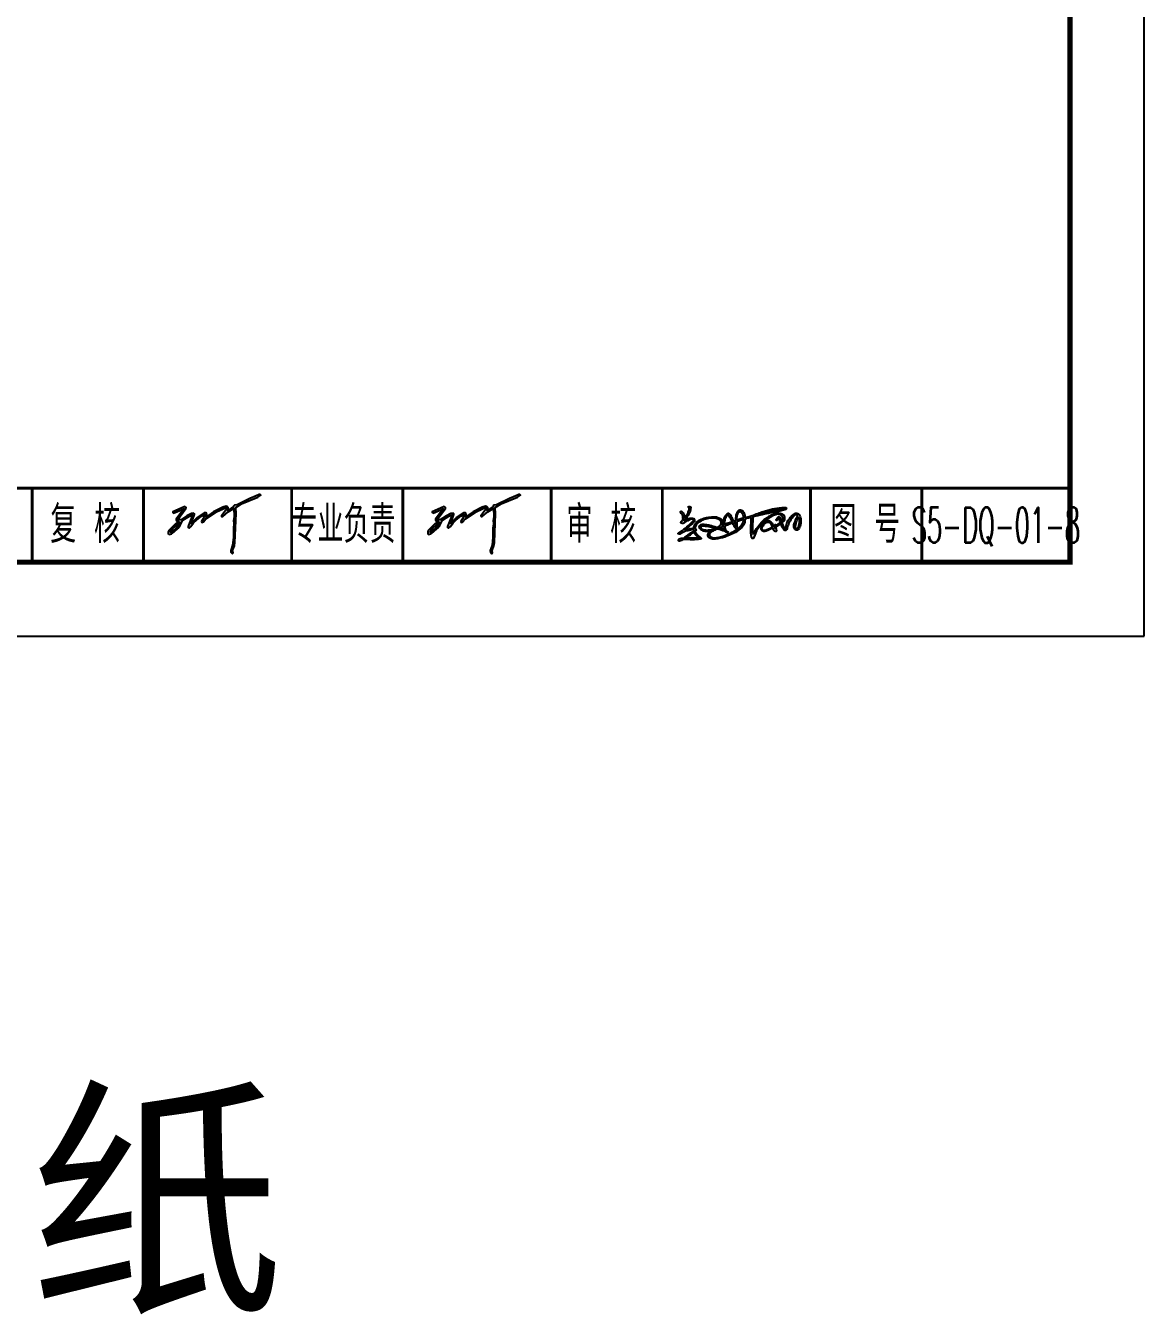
# Model space of a CAD drawing. Header units: millimetres. Extents: x 536322 to 537268, y -176210 to -175465.
# Drawn here: x 537117.2 to 537268, y -176209.5 to -176035.6 of the extents above; entities that cross this region are included whole.
import ezdxf
from ezdxf.enums import TextEntityAlignment as Align

# ---------------------------------------------------------------- set-up
doc = ezdxf.new("R2010")
doc.units = ezdxf.units.MM
doc.header["$MEASUREMENT"] = 0
doc.layers.add('图框', color=7, linetype='Continuous')
doc.layers.add('次轮廓线', color=7, linetype='Continuous')
doc.styles.add('-黑体', font='SIMHEI.TTF')
doc.styles.get("Standard").update_dxf_attribs({"font": 'simplex1.shx', "width": 0.8, "bigfont": 'HZTXT.shx'})

# ---------------------------------------------------------------- blocks, each defined once
blk = doc.blocks.new('series')
at = {"width": 0.75}
for tag, height, p in [('页码', 4, (-35, -19)), ('图名', 5, (-220, -282)), ('图号', 5, (-20, -282))]:
    blk.add_attdef(tag, text='', height=height, dxfattribs=at).set_placement(p, align=Align.MIDDLE_CENTER)

msp = doc.modelspace()

# ---------------------------------------------------------------- hatches: boundary and pattern name
at = {"linetype": 'Continuous'}
h = msp.add_hatch(color=256, dxfattribs=at)
h.paths.add_polyline_path([(537137.9, -176102.58), (537137.97, -176102.55), (537137.9, -176102.76), (537137.5, -176103.27), (537137.07, -176103.66), (537136.71, -176103.88), (537136.92, -176103.48)], flags=17)
h.paths.add_polyline_path([(537148.8, -176098.8), (537148.77, -176098.77), (537148.66, -176098.77), (537148.26, -176098.98), (537147.4, -176099.31), (537145.67, -176100.17), (537145.31, -176100.24), (537145.2, -176100.35), (537145.2, -176100.42), (537144.41, -176100.93), (537144.48, -176100.53), (537144.34, -176100.39), (537144.2, -176100.35), (537143.73, -176100.5), (537142.5, -176101.14), (537141.53, -176101.79), (537141.46, -176101.79), (537141.57, -176101.5), (537141.53, -176101.32), (537141.46, -176101.25), (537141.24, -176101.25), (537140.24, -176101.94), (537139.48, -176102.69), (537139.91, -176101.5), (537139.91, -176101.4), (537139.8, -176101.29), (537139.52, -176101.36), (537138.9, -176101.68), (537138.08, -176102.22), (537137.68, -176102.15), (537138.76, -176100.68), (537138.8, -176100.53), (537138.62, -176100.42), (537137, -176101.11), (537137, -176101.22), (537137.1, -176101.29), (537138.47, -176100.71), (537137.43, -176102.12), (537137.43, -176102.26), (537137.5, -176102.33), (537137.82, -176102.4), (537137.36, -176102.76), (537136.46, -176103.66), (537136.38, -176103.81), (537136.38, -176104.1), (537136.49, -176104.2), (537136.82, -176104.1), (537137.18, -176103.84), (537137.72, -176103.34), (537138, -176102.98), (537138.36, -176102.26), (537139.23, -176101.72), (537139.66, -176101.54), (537139.05, -176103.09), (537139.05, -176103.23), (537139.19, -176103.34), (537139.44, -176103.12), (537139.8, -176102.62), (537140.24, -176102.19), (537140.85, -176101.72), (537141.32, -176101.47), (537141.21, -176101.83), (537140.85, -176102.44), (537140.92, -176102.58), (537141.14, -176102.48), (537141.46, -176102.08), (537142.9, -176101.14), (537143.69, -176100.75), (537144.05, -176100.6), (537144.23, -176100.6), (537144.23, -176100.75), (537143.55, -176101.65), (537143.58, -176101.76), (537143.73, -176101.76), (537144.48, -176101.11), (537145.24, -176100.68), (537145.28, -176101.76), (537145.2, -176102.3), (537145.24, -176102.73), (537145.17, -176103.34), (537145.17, -176104.56), (537145.06, -176105.61), (537144.81, -176106.33), (537144.84, -176106.58), (537144.99, -176106.76), (537145.06, -176106.76), (537145.13, -176106.65), (537145.06, -176106.36), (537145.31, -176105.72), (537145.38, -176105.25), (537145.53, -176101.36), (537145.49, -176100.53), (537146.28, -176100.06), (537148.48, -176099.13), (537148.88, -176098.88)])
h = msp.add_hatch(color=256, dxfattribs=at)
h.paths.add_polyline_path([(537172.9, -176102.58), (537172.97, -176102.55), (537172.9, -176102.76), (537172.5, -176103.27), (537172.07, -176103.66), (537171.71, -176103.88), (537171.92, -176103.48)], flags=17)
h.paths.add_polyline_path([(537183.8, -176098.8), (537183.77, -176098.77), (537183.66, -176098.77), (537183.26, -176098.98), (537182.4, -176099.31), (537180.67, -176100.17), (537180.31, -176100.24), (537180.2, -176100.35), (537180.2, -176100.42), (537179.41, -176100.93), (537179.48, -176100.53), (537179.34, -176100.39), (537179.2, -176100.35), (537178.73, -176100.5), (537177.5, -176101.14), (537176.53, -176101.79), (537176.46, -176101.79), (537176.57, -176101.5), (537176.53, -176101.32), (537176.46, -176101.25), (537176.24, -176101.25), (537175.24, -176101.94), (537174.48, -176102.69), (537174.91, -176101.5), (537174.91, -176101.4), (537174.8, -176101.29), (537174.52, -176101.36), (537173.9, -176101.68), (537173.08, -176102.22), (537172.68, -176102.15), (537173.76, -176100.68), (537173.8, -176100.53), (537173.62, -176100.42), (537172, -176101.11), (537172, -176101.22), (537172.1, -176101.29), (537173.47, -176100.71), (537172.43, -176102.12), (537172.43, -176102.26), (537172.5, -176102.33), (537172.82, -176102.4), (537172.36, -176102.76), (537171.46, -176103.66), (537171.38, -176103.81), (537171.38, -176104.1), (537171.49, -176104.2), (537171.82, -176104.1), (537172.18, -176103.84), (537172.72, -176103.34), (537173, -176102.98), (537173.36, -176102.26), (537174.23, -176101.72), (537174.66, -176101.54), (537174.05, -176103.09), (537174.05, -176103.23), (537174.19, -176103.34), (537174.44, -176103.12), (537174.8, -176102.62), (537175.24, -176102.19), (537175.85, -176101.72), (537176.32, -176101.47), (537176.21, -176101.83), (537175.85, -176102.44), (537175.92, -176102.58), (537176.14, -176102.48), (537176.46, -176102.08), (537177.9, -176101.14), (537178.69, -176100.75), (537179.05, -176100.6), (537179.23, -176100.6), (537179.23, -176100.75), (537178.55, -176101.65), (537178.58, -176101.76), (537178.73, -176101.76), (537179.48, -176101.11), (537180.24, -176100.68), (537180.28, -176101.76), (537180.2, -176102.3), (537180.24, -176102.73), (537180.17, -176103.34), (537180.17, -176104.56), (537180.06, -176105.61), (537179.81, -176106.33), (537179.84, -176106.58), (537179.99, -176106.76), (537180.06, -176106.76), (537180.13, -176106.65), (537180.06, -176106.36), (537180.31, -176105.72), (537180.38, -176105.25), (537180.53, -176101.36), (537180.49, -176100.53), (537181.28, -176100.06), (537183.48, -176099.13), (537183.88, -176098.88)])
h = msp.add_hatch(color=256)
h.paths.add_polyline_path([(537206.66, -176100.58, 0.432736), (537206.58, -176100.51, -0.414825), (537206.52, -176100.46, -0.217444), (537206.74, -176100.39, -0.302824), (537206.87, -176100.58, -0.06462), (537206.73, -176101.24, 0.00207), (537206.27, -176102.01, -0.011861), (537205.98, -176102.27, 0.79944), (537206.11, -176102.3, -0.027797), (537206.74, -176102, -0.102506), (537207.22, -176102.01, -0.279105), (537207.32, -176102.11, -0.376682), (537207.29, -176102.52, -0.013795), (537206.38, -176103.34, 0.041137), (537206.19, -176103.49, 0.326697), (537206.34, -176103.51, -0.049793), (537207.03, -176103.37, 0.13813), (537207.26, -176103.3, 0.004373), (537207.31, -176102.98, -0.00379), (537207.63, -176102.54, -0.07311), (537208.26, -176102.12, -0.039296), (537208.98, -176101.88, -0.057686), (537210.33, -176101.81, -0.045162), (537210.97, -176102.13, -0.096541), (537211.2, -176102.54, -0.063701), (537211.08, -176102.9, 0.715211), (537211.14, -176102.94, 0.034822), (537211.28, -176102.86, -0.005049), (537211.28, -176102.46, -0.069951), (537211.41, -176101.87, -0.094603), (537211.86, -176101.33, -0.42667), (537212, -176101.35, -0.166405), (537212.25, -176101.63, -0.045559), (537212.53, -176102.19, 0.34574), (537212.69, -176102.37, 0.327185), (537212.93, -176102.26, -0.006336), (537212.99, -176101.59, -0.070459), (537213.28, -176100.99, -0.277154), (537213.69, -176100.88, -0.258257), (537213.94, -176101.11, -0.059853), (537214.15, -176101.59, 0.033162), (537214.18, -176101.88), (537214.58, -176101.78, 0.006185), (537215.16, -176101.63, -0.01547), (537216.63, -176101.08, -0.023732), (537217.87, -176100.74, -0.02752), (537219.14, -176100.55, -0.093905), (537219.68, -176100.56, -0.639476), (537219.69, -176100.79, -0.084416), (537219.05, -176101, -0.013235), (537217.66, -176101.27, 0.00764), (537215.35, -176101.79, 0.417097), (537215.22, -176101.97, -0.006859), (537215.19, -176103.61, 0.052186), (537215.21, -176104.05, 0.917139), (537215.33, -176104.07, -0.065469), (537215.89, -176103.17, -0.040623), (537216.58, -176102.33, -0.029551), (537217.41, -176101.73, -0.051081), (537218.32, -176101.32, -0.059282), (537218.94, -176101.3, -0.098161), (537219.4, -176101.57, -0.118685), (537219.52, -176102.09, -0.172692), (537219.33, -176102.49, 0.094663), (537219.17, -176102.59, 0.052179), (537219.47, -176103.28, 0.340523), (537219.61, -176103.38, 0.25885), (537219.7, -176103.23, -0.072114), (537219.89, -176102.49, -0.041515), (537220.48, -176101.64, -0.047067), (537220.85, -176101.37, -0.182759), (537221.18, -176101.3, -0.23432), (537221.55, -176101.59, -0.07357), (537221.68, -176101.92, -0.038847), (537221.71, -176102.17, -0.074643), (537221.61, -176103.1, -0.0218), (537221.48, -176103.41, -0.15391), (537221.23, -176103.61, -0.223788), (537221.05, -176103.58, -0.162208), (537220.81, -176103.27, -0.139745), (537220.82, -176102.73, -0.038541), (537221.14, -176101.93, 0.014341), (537221.26, -176101.69, 0.309375), (537221.23, -176101.56, 0.27225), (537221.06, -176101.51, 0.128075), (537220.8, -176101.68, 0.055511), (537220.44, -176102.09, 0.057717), (537220.1, -176102.67, 0.025925), (537219.89, -176103.34, -0.168675), (537219.68, -176103.65, -0.136257), (537219.45, -176103.58, -0.116703), (537219.15, -176103.08, -0.032028), (537219.06, -176102.81, 0.504109), (537218.98, -176102.8, -0.02311), (537218.66, -176102.99, -0.015238), (537218.4, -176103.13, 0.333456), (537218.36, -176103.26, 0.044295), (537218.41, -176103.65, -0.238452), (537218.37, -176103.79, -0.201273), (537218.24, -176103.78, -0.071802), (537218.12, -176103.67, -0.100027), (537218, -176103.42, 0.24254), (537217.95, -176103.35, 0.225325), (537217.83, -176103.38, -0.030532), (537217.05, -176103.72, -0.062343), (537216.66, -176103.78, -0.02548), (537216.5, -176103.7, -0.158421), (537216.35, -176103.42, -0.034717), (537216.35, -176103.35, -0.093102), (537216.47, -176102.99, -0.051131), (537216.81, -176102.52, -0.051847), (537217.13, -176102.3, -0.069928), (537217.4, -176102.29, -0.086215), (537217.67, -176102.47, 0.004267), (537217.85, -176102.67, -0.008246), (537218.07, -176103.07, 0.467298), (537218.2, -176103.06, 0.215279), (537218.23, -176102.89, -0.114668), (537218.26, -176102.82, -0.254501), (537218.32, -176102.88, 0.157949), (537218.37, -176102.95, 0.0497), (537218.67, -176102.76, 0.043115), (537218.96, -176102.56, 0.193594), (537218.88, -176102.41, -0.004278), (537218.75, -176102.07, 0.361394), (537218.64, -176102.09, 0.048218), (537218.49, -176102.28, -0.190129), (537218.4, -176102.26, -0.23301), (537218.43, -176102.11, -0.10973), (537218.63, -176101.84, -0.425192), (537218.87, -176101.84, -0.03214), (537219, -176102.16, 0.062346), (537219.11, -176102.38, 0.155165), (537219.22, -176102.33, 0.14796), (537219.29, -176102.01, 0.134515), (537219.12, -176101.63, 0.139391), (537218.57, -176101.46, 0.036002), (537217.75, -176101.74, 0.020898), (537216.89, -176102.31, 0.028284), (537216.05, -176103.24), (537215.73, -176103.7), (537215.45, -176104.41), (537215.29, -176104.71), (537215.13, -176104.71), (537215.04, -176104.59), (537215, -176104.29, -0.046068), (537214.99, -176102.94, -0.008242), (537215.02, -176102.27, 0.033881), (537215.03, -176101.97, 0.51133), (537214.91, -176101.87, -0.05826), (537214.38, -176102.02, 0.136911), (537214.22, -176102.11, 0.186139), (537214.17, -176102.41, -0.219336), (537213.93, -176103.01, -0.056272), (537213.09, -176103.8, -0.027982), (537211.44, -176104.53, -0.028622), (537210.2, -176104.81, -0.06203), (537209.66, -176104.78, -0.110448), (537209.25, -176104.56, -0.19677), (537209.17, -176104.19, -0.113168), (537209.35, -176103.85, -0.037183), (537209.53, -176103.73, 0.646679), (537209.49, -176103.7, -0.157612), (537209.22, -176103.78, -0.017025), (537208.68, -176103.75, -0.119319), (537208.24, -176103.53, -0.169044), (537208.02, -176103.2, -0.233232), (537208.09, -176102.95, -0.141018), (537208.42, -176102.8, -0.050883), (537208.83, -176102.82, -0.019539), (537209.44, -176102.93, -0.030481), (537210.34, -176103.19, 0.121522), (537210.5, -176103.19, 0.048533), (537210.8, -176102.98, 0.147562), (537210.96, -176102.71, 0.137058), (537210.93, -176102.39, 0.066546), (537210.67, -176102.15, 0.037799), (537210.19, -176102, 0.029918), (537209.48, -176102, 0.042797), (537208.68, -176102.15, 0.042057), (537207.92, -176102.58, 0.098162), (537207.53, -176103.02, 0.084131), (537207.44, -176103.34, -0.151937), (537207.59, -176103.57, -0.310659), (537207.49, -176103.68, 0.387514), (537207.46, -176103.84, 0.060837), (537207.77, -176104.25, -0.001128), (537207.93, -176104.4, 0.007252), (537208.21, -176104.62, -0.349108), (537208.25, -176104.75, 1.256784), (537208.22, -176104.78, -0.256873), (537208.05, -176104.83, -0.012428), (537207.34, -176104.89, -0.024535), (537206.26, -176104.85, 0.032561), (537205.85, -176104.86, -0.061789), (537205.36, -176105.08, -0.562885), (537205.19, -176104.93, -0.208646), (537205.32, -176104.78, -0.111913), (537205.86, -176104.68, 0.018988), (537206.05, -176104.56, -0.001564), (537207, -176103.88, 0.043166), (537207.32, -176103.65, 0.277417), (537207.22, -176103.52, 0.021589), (537206.46, -176103.68, 0.0625), (537205.87, -176103.85, 0.043071), (537205.41, -176104.15, -0.116067), (537205.18, -176104.1, -0.449041), (537205.23, -176103.97, -0.000937), (537205.53, -176103.79, 0.035833), (537206.34, -176103.15, 0.014403), (537207.12, -176102.44, -0.002616), (537207.23, -176102.28, 0.240131), (537207.17, -176102.13, 0.130172), (537206.73, -176102.17, 0.041035), (537206.18, -176102.49, 0.009007), (537205.83, -176102.69, -0.151647), (537205.55, -176102.67, -0.131523), (537205.48, -176102.55, -0.17722), (537205.68, -176102.35, -0.011986), (537205.81, -176102.2, 0.189578), (537205.8, -176101.95, 0.01956), (537205.76, -176101.57, 0.081234), (537205.57, -176101.34, -0.049758), (537205.47, -176101.2, -0.254042), (537205.49, -176101.08, -0.30104), (537205.65, -176101.06, -0.230762), (537205.67, -176101.08, -0.016518), (537205.82, -176101.27, -0.004328), (537205.98, -176101.49, -0.004015), (537206.01, -176101.94, 0.388969), (537206.14, -176101.89, -0.072799), (537206.36, -176101.53, -0.010761), (537206.5, -176101.21, 0.002337), (537206.64, -176100.85, 0.064615)])
h.paths.add_polyline_path([(537212.21, -176102, 0.006522), (537212.4, -176102.31, -0.271697), (537212.43, -176102.44, -0.240232), (537212.33, -176102.5, 0.046381), (537212.07, -176102.57, 0.020098), (537211.52, -176102.79, -0.428121), (537211.42, -176102.78, -0.221019), (537211.39, -176102.67, -0.046018), (537211.47, -176102.12, 0.049664), (537211.58, -176101.84, -0.130486), (537211.82, -176101.57), (537211.88, -176101.54, -0.315622), (537211.99, -176101.64, -0.020079)], flags=16)
h.paths.add_polyline_path([(537212.53, -176102.64, 0.040517), (537212.55, -176102.76, -0.016282), (537212.75, -176103.13, 0.083916), (537212.98, -176103.41, 0.408366), (537213.11, -176103.39, 0.009167), (537213.1, -176103.09, 0.019811), (537213.06, -176102.55, -0.183743), (537213.12, -176102.42, -0.032555), (537213.3, -176102.38, 0.012504), (537213.87, -176102.21, -0.178463), (537213.97, -176102.18, -0.079884), (537213.98, -176102.4, -0.042619), (537213.75, -176102.85, -0.014743), (537213.2, -176103.48, 0.000542), (537212.21, -176104.01, -0.01808), (537211.05, -176104.47, -0.036479), (537210.38, -176104.61, -0.056104), (537209.78, -176104.6, -0.107559), (537209.49, -176104.45, -0.173978), (537209.38, -176104.22, -0.223937), (537209.49, -176103.99, -0.060515), (537209.87, -176103.72, -0.017626), (537210.39, -176103.47, -0.113369), (537210.49, -176103.47, 0.003034), (537210.86, -176103.57, -0.010493), (537211.32, -176103.71, -0.030267), (537211.5, -176103.79, -0.045315), (537211.6, -176103.85, -0.104658), (537211.64, -176103.87, 0.144452), (537211.78, -176103.93, 0.453035), (537211.9, -176103.89, 0.313811), (537211.91, -176103.83, 0.052239), (537211.74, -176103.72, 0.056905), (537211.56, -176103.62, -0.285028), (537211.53, -176103.54, 0.089321), (537211.48, -176103.29, -0.147429), (537211.44, -176103.09, -0.222306), (537211.56, -176103, 0.010723), (537212.04, -176102.81, 0.028776), (537212.44, -176102.63, -0.449606)], flags=16)
h.paths.add_polyline_path([(537213.14, -176101.62, -0.047451), (537213.3, -176101.21, -0.327248), (537213.54, -176101.08, -0.257765), (537213.79, -176101.3, 0.031987), (537213.88, -176101.52, -0.062166), (537213.94, -176101.92, -0.476286), (537213.87, -176102, -0.021082), (537213.36, -176102.17, -0.034106), (537213.14, -176102.22, -0.240595), (537213.1, -176102.16, -0.071828)], flags=16)
h.paths.add_polyline_path([(537212.71, -176102.52, -0.31151), (537212.73, -176102.52, 0.091122), (537212.81, -176102.52, -0.044617), (537212.94, -176102.5, -0.254737), (537212.96, -176102.56, 0.043825), (537212.96, -176102.8, 0.054141), (537213, -176103.03, -0.511913), (537212.99, -176103.07, -0.250815), (537212.92, -176103.03, -0.068089), (537212.89, -176102.97, 0.027595), (537212.8, -176102.71), (537212.71, -176102.55, -0.438818)], flags=16)
h.paths.add_polyline_path([(537211.29, -176103.09, -0.070793), (537211.35, -176103.26, -0.03684), (537211.38, -176103.5, -0.511702), (537211.33, -176103.51, 0.008091), (537211.1, -176103.43, -0.036069), (537210.89, -176103.35, 0.068724), (537210.72, -176103.33, -1.024864), (537210.72, -176103.29, 0.086324), (537210.81, -176103.27, 0.028772), (537211.13, -176103.1, -0.279386)], flags=16)
h.paths.add_polyline_path([(537210.15, -176103.38, 0.127115), (537210.08, -176103.41, -0.084614), (537209.86, -176103.51, -0.007543), (537209.42, -176103.6, -0.08036), (537208.85, -176103.62, -0.145532), (537208.44, -176103.5, -0.072881), (537208.24, -176103.31, -0.356606), (537208.24, -176103.1, -0.203505), (537208.41, -176103.02, -0.08555), (537208.64, -176103.01, -0.004608), (537209.08, -176103.07, 0.01201), (537209.83, -176103.25, 0.017064), (537210.13, -176103.32, -0.649654)], flags=16)
h.paths.add_polyline_path([(537216.04, -176101.37, -0.044305), (537216.18, -176101.32, -0.004264), (537217.84, -176100.85, -0.008335), (537218.81, -176100.69, 0.000572), (537219.4, -176100.64, -0.061594), (537219.5, -176100.68, -0.671314), (537219.48, -176100.71, -0.012664), (537218.86, -176100.85, -0.018364), (537218.22, -176100.98, -0.013482), (537217.1, -176101.2, 0.015232), (537216.39, -176101.35, 0.079126), (537216.11, -176101.41, -0.090079), (537216.07, -176101.43, -1.108593)], flags=16)
h.paths.add_polyline_path([(537216.55, -176103.12, -0.072416), (537216.71, -176102.9, -0.075829), (537216.98, -176102.6, -0.126094), (537217.24, -176102.5, -0.183759), (537217.55, -176102.63, -0.060456), (537217.76, -176102.95, -0.055619), (537217.87, -176103.2), (537217.49, -176103.41), (537216.88, -176103.64, -0.093619), (537216.74, -176103.66, -0.103772), (537216.55, -176103.59, -0.176853), (537216.47, -176103.43, -0.204979)], flags=16)
h.paths.add_polyline_path([(537208.05, -176104.63, -0.571764), (537208.02, -176104.66, 0.005501), (537207.64, -176104.67, 0.003044), (537207.05, -176104.69, -0.005834), (537206.49, -176104.69, -0.02172), (537206.25, -176104.68, -0.047484), (537206.13, -176104.67, -0.92367), (537206.12, -176104.63, 0.129105), (537206.19, -176104.62, 0.021629), (537206.26, -176104.58, 0.028295), (537206.32, -176104.55, -0.003491), (537206.98, -176104.11, -0.1003), (537207.25, -176103.93, -0.168887), (537207.34, -176103.93, -0.076914), (537207.38, -176104.04, 0.038411), (537207.5, -176104.23, -0.027734), (537207.69, -176104.42, 0.018147), (537207.92, -176104.58, 0.050311)], flags=16)
h.paths.add_polyline_path([(537218.14, -176103.22, -0.339437), (537218.2, -176103.18), (537218.21, -176103.18, -0.091128), (537218.25, -176103.18, -0.119751), (537218.26, -176103.19, -0.217561), (537218.27, -176103.23, -0.172067), (537218.25, -176103.28, -0.345366), (537218.21, -176103.29, -0.180886), (537218.16, -176103.26, -0.286706)], flags=16)
h.paths.add_polyline_path([(537221.07, -176102.72, 0.026993), (537221.13, -176102.5, -0.016742), (537221.23, -176102.21, 0.073624), (537221.29, -176102.01, -0.100878), (537221.33, -176101.89, -0.593123), (537221.39, -176101.89, -0.152736), (537221.5, -176102.3, -0.039038), (537221.42, -176102.95, -0.076233), (537221.24, -176103.37, -0.512205), (537221.06, -176103.37, -0.092384), (537220.99, -176103.2, -0.079784), (537220.99, -176103.03, -0.063606)], flags=16)

# ---------------------------------------------------------------- linework, layer by layer
msp.add_lwpolyline([(537268.03, -176117.92), (537268.03, -175820.92), (536848.03, -175820.92), (536848.03, -176117.92)], close=True)
for points, const_width in [([(537258.03, -175830.92), (536878.03, -175830.92), (536878.03, -176107.92), (537258.03, -176107.92), (537258.03, -175830.92)], 0.7), ([(536878.03, -176097.92), (537258.03, -176097.92)], 0.4), ([(537153.03, -176107.92), (537153.03, -176097.92)], 0.4), ([(537168.03, -176107.92), (537168.03, -176097.92)], 0.4), ([(537188.03, -176107.92), (537188.03, -176097.92)], 0.4), ([(537203.03, -176107.92), (537203.03, -176097.92)], 0.4), ([(537223.03, -176107.92), (537223.03, -176097.92)], 0.4), ([(537238.03, -176107.92), (537238.03, -176097.92)], 0.4)]:
    msp.add_lwpolyline(points, dxfattribs=dict(const_width=const_width))
for points in [[(537148.8, -176098.8), (537148.77, -176098.77), (537148.66, -176098.77), (537148.26, -176098.98), (537147.4, -176099.31), (537145.67, -176100.17), (537145.31, -176100.24), (537145.2, -176100.35), (537145.2, -176100.42), (537144.41, -176100.93), (537144.48, -176100.53), (537144.34, -176100.39), (537144.2, -176100.35), (537143.73, -176100.5), (537142.5, -176101.14), (537141.53, -176101.79), (537141.46, -176101.79), (537141.57, -176101.5), (537141.53, -176101.32), (537141.46, -176101.25), (537141.24, -176101.25), (537140.24, -176101.94), (537139.48, -176102.69), (537139.91, -176101.5), (537139.91, -176101.4), (537139.8, -176101.29), (537139.52, -176101.36), (537138.9, -176101.68), (537138.08, -176102.22), (537137.68, -176102.15), (537138.76, -176100.68), (537138.8, -176100.53), (537138.62, -176100.42), (537137, -176101.11), (537137, -176101.22), (537137.1, -176101.29), (537138.47, -176100.71), (537137.43, -176102.12), (537137.43, -176102.26), (537137.5, -176102.33), (537137.82, -176102.4), (537137.36, -176102.76), (537136.46, -176103.66), (537136.38, -176103.81), (537136.38, -176104.1), (537136.49, -176104.2), (537136.82, -176104.1), (537137.18, -176103.84), (537137.72, -176103.34), (537138, -176102.98), (537138.36, -176102.26), (537139.23, -176101.72), (537139.66, -176101.54), (537139.05, -176103.09), (537139.05, -176103.23), (537139.19, -176103.34), (537139.44, -176103.12), (537139.8, -176102.62), (537140.24, -176102.19), (537140.85, -176101.72), (537141.32, -176101.47), (537141.21, -176101.83), (537140.85, -176102.44), (537140.92, -176102.58), (537141.14, -176102.48), (537141.46, -176102.08), (537142.9, -176101.14), (537143.69, -176100.75), (537144.05, -176100.6), (537144.23, -176100.6), (537144.23, -176100.75), (537143.55, -176101.65), (537143.58, -176101.76), (537143.73, -176101.76), (537144.48, -176101.11), (537145.24, -176100.68), (537145.28, -176101.76), (537145.2, -176102.3), (537145.24, -176102.73), (537145.17, -176103.34), (537145.17, -176104.56), (537145.06, -176105.61), (537144.81, -176106.33), (537144.84, -176106.58), (537144.99, -176106.76), (537145.06, -176106.76), (537145.13, -176106.65), (537145.06, -176106.36), (537145.31, -176105.72), (537145.38, -176105.25), (537145.53, -176101.36), (537145.49, -176100.53), (537146.28, -176100.06), (537148.48, -176099.13), (537148.88, -176098.88), (537148.8, -176098.8)], [(537183.8, -176098.8), (537183.77, -176098.77), (537183.66, -176098.77), (537183.26, -176098.98), (537182.4, -176099.31), (537180.67, -176100.17), (537180.31, -176100.24), (537180.2, -176100.35), (537180.2, -176100.42), (537179.41, -176100.93), (537179.48, -176100.53), (537179.34, -176100.39), (537179.2, -176100.35), (537178.73, -176100.5), (537177.5, -176101.14), (537176.53, -176101.79), (537176.46, -176101.79), (537176.57, -176101.5), (537176.53, -176101.32), (537176.46, -176101.25), (537176.24, -176101.25), (537175.24, -176101.94), (537174.48, -176102.69), (537174.91, -176101.5), (537174.91, -176101.4), (537174.8, -176101.29), (537174.52, -176101.36), (537173.9, -176101.68), (537173.08, -176102.22), (537172.68, -176102.15), (537173.76, -176100.68), (537173.8, -176100.53), (537173.62, -176100.42), (537172, -176101.11), (537172, -176101.22), (537172.1, -176101.29), (537173.47, -176100.71), (537172.43, -176102.12), (537172.43, -176102.26), (537172.5, -176102.33), (537172.82, -176102.4), (537172.36, -176102.76), (537171.46, -176103.66), (537171.38, -176103.81), (537171.38, -176104.1), (537171.49, -176104.2), (537171.82, -176104.1), (537172.18, -176103.84), (537172.72, -176103.34), (537173, -176102.98), (537173.36, -176102.26), (537174.23, -176101.72), (537174.66, -176101.54), (537174.05, -176103.09), (537174.05, -176103.23), (537174.19, -176103.34), (537174.44, -176103.12), (537174.8, -176102.62), (537175.24, -176102.19), (537175.85, -176101.72), (537176.32, -176101.47), (537176.21, -176101.83), (537175.85, -176102.44), (537175.92, -176102.58), (537176.14, -176102.48), (537176.46, -176102.08), (537177.9, -176101.14), (537178.69, -176100.75), (537179.05, -176100.6), (537179.23, -176100.6), (537179.23, -176100.75), (537178.55, -176101.65), (537178.58, -176101.76), (537178.73, -176101.76), (537179.48, -176101.11), (537180.24, -176100.68), (537180.28, -176101.76), (537180.2, -176102.3), (537180.24, -176102.73), (537180.17, -176103.34), (537180.17, -176104.56), (537180.06, -176105.61), (537179.81, -176106.33), (537179.84, -176106.58), (537179.99, -176106.76), (537180.06, -176106.76), (537180.13, -176106.65), (537180.06, -176106.36), (537180.31, -176105.72), (537180.38, -176105.25), (537180.53, -176101.36), (537180.49, -176100.53), (537181.28, -176100.06), (537183.48, -176099.13), (537183.88, -176098.88), (537183.8, -176098.8)], [(537137.9, -176102.58), (537137.97, -176102.55), (537137.9, -176102.76), (537137.5, -176103.27), (537137.07, -176103.66), (537136.71, -176103.88), (537136.92, -176103.48), (537137.9, -176102.58)], [(537172.9, -176102.58), (537172.97, -176102.55), (537172.9, -176102.76), (537172.5, -176103.27), (537172.07, -176103.66), (537171.71, -176103.88), (537171.92, -176103.48), (537172.9, -176102.58)]]:
    msp.add_lwpolyline(points, dxfattribs=at)
for points in [[(537216.05, -176103.24), (537215.73, -176103.7), (537215.45, -176104.41), (537215.29, -176104.71), (537215.13, -176104.71), (537215.04, -176104.59), (537215, -176104.29, -0.046068), (537214.99, -176102.94, -0.008242), (537215.02, -176102.27, 0.033881), (537215.03, -176101.97, 0.51133), (537214.91, -176101.87, -0.05826), (537214.38, -176102.02, 0.136911), (537214.22, -176102.11, 0.186139), (537214.17, -176102.41, -0.219336), (537213.93, -176103.01, -0.056272), (537213.09, -176103.8, -0.027982), (537211.44, -176104.53, -0.028622), (537210.2, -176104.81, -0.06203), (537209.66, -176104.78, -0.110448), (537209.25, -176104.56, -0.19677), (537209.17, -176104.19, -0.113168), (537209.35, -176103.85, -0.037183), (537209.53, -176103.73, 0.664405), (537209.49, -176103.71, -0.156914), (537209.22, -176103.78, -0.017025), (537208.68, -176103.75, -0.119319), (537208.24, -176103.53, -0.169044), (537208.02, -176103.2, -0.233232), (537208.09, -176102.95, -0.141018), (537208.42, -176102.8, -0.050883), (537208.83, -176102.82, -0.019539), (537209.44, -176102.93, -0.030481), (537210.34, -176103.19, 0.121522), (537210.5, -176103.19, 0.048533), (537210.8, -176102.98, 0.147562), (537210.96, -176102.71, 0.137058), (537210.93, -176102.39, 0.066546), (537210.67, -176102.15, 0.037799), (537210.19, -176102, 0.029918), (537209.48, -176102, 0.042797), (537208.68, -176102.15, 0.042057), (537207.92, -176102.58, 0.098162), (537207.53, -176103.02, 0.084131), (537207.44, -176103.34, -0.151937), (537207.59, -176103.57, -0.310659), (537207.49, -176103.68, 0.387514), (537207.46, -176103.84, 0.060837), (537207.77, -176104.25, -0.001128), (537207.93, -176104.4, 0.007252), (537208.21, -176104.62, -0.349108), (537208.25, -176104.75, 1.256784), (537208.22, -176104.78, -0.256873), (537208.05, -176104.83, -0.012428), (537207.34, -176104.89, -0.024535), (537206.26, -176104.85, 0.032561), (537205.85, -176104.86, -0.061789), (537205.36, -176105.08, -0.562885), (537205.19, -176104.93, -0.208646), (537205.32, -176104.78, -0.111913), (537205.86, -176104.68, 0.018988), (537206.05, -176104.56, -0.001564), (537207, -176103.88, 0.043166), (537207.32, -176103.65, 0.277417), (537207.22, -176103.52, 0.021589), (537206.46, -176103.68, 0.0625), (537205.87, -176103.85, 0.043071), (537205.41, -176104.15, -0.116067), (537205.18, -176104.1, -0.449041), (537205.23, -176103.97, -0.000937), (537205.53, -176103.79, 0.035833), (537206.34, -176103.15, 0.014403), (537207.12, -176102.44, -0.002616), (537207.23, -176102.28, 0.240131), (537207.17, -176102.13, 0.130172), (537206.73, -176102.17, 0.041035), (537206.18, -176102.49, 0.009007), (537205.83, -176102.69, -0.151647), (537205.55, -176102.67, -0.131523), (537205.48, -176102.55, -0.17722), (537205.68, -176102.35, -0.011986), (537205.81, -176102.2, 0.189578), (537205.8, -176101.95, 0.01956), (537205.76, -176101.57, 0.081234), (537205.57, -176101.34, -0.049758), (537205.47, -176101.2, -0.254042), (537205.49, -176101.08, -0.30104), (537205.65, -176101.06, -0.230762), (537205.67, -176101.08, -0.016518), (537205.82, -176101.27, -0.004328), (537205.98, -176101.49, -0.004015), (537206.01, -176101.94, 0.388969), (537206.14, -176101.89, -0.072799), (537206.36, -176101.53, -0.010761), (537206.5, -176101.21, 0.002337), (537206.64, -176100.85, 0.064615), (537206.66, -176100.58, 0.432736), (537206.58, -176100.51, -0.414825), (537206.52, -176100.46, -0.217444), (537206.74, -176100.39, -0.302824), (537206.87, -176100.58, -0.06462), (537206.73, -176101.24, 0.00207), (537206.27, -176102.01, -0.011861), (537205.98, -176102.27, 0.79944), (537206.11, -176102.3, -0.027797), (537206.74, -176102, -0.102506), (537207.22, -176102.01, -0.279105), (537207.32, -176102.11, -0.376682), (537207.29, -176102.52, -0.013795), (537206.38, -176103.34, 0.041137), (537206.19, -176103.49, 0.326697), (537206.34, -176103.51, -0.049793), (537207.03, -176103.37, 0.13813), (537207.26, -176103.3, 0.004373), (537207.31, -176102.98, -0.00379), (537207.63, -176102.54, -0.07311), (537208.26, -176102.12, -0.039296), (537208.98, -176101.88, -0.057686), (537210.33, -176101.81, -0.045162), (537210.97, -176102.13, -0.096541), (537211.2, -176102.54, -0.063701), (537211.08, -176102.9, 0.715211), (537211.14, -176102.94, 0.034822), (537211.28, -176102.86, -0.005049), (537211.28, -176102.46, -0.069951), (537211.41, -176101.87, -0.094603), (537211.86, -176101.33, -0.42667), (537212, -176101.35, -0.166405), (537212.25, -176101.63, -0.045559), (537212.53, -176102.19, 0.34574), (537212.69, -176102.37, 0.327185), (537212.93, -176102.26, -0.006336), (537212.99, -176101.59, -0.070459), (537213.28, -176100.99, -0.277154), (537213.69, -176100.88, -0.258257), (537213.94, -176101.11, -0.059853), (537214.15, -176101.59, 0.033162), (537214.18, -176101.88, 0), (537214.58, -176101.78, 0.006185), (537215.16, -176101.63, -0.01547), (537216.63, -176101.08, -0.023732), (537217.87, -176100.74, -0.02752), (537219.14, -176100.55, -0.093905), (537219.68, -176100.56, -0.630494), (537219.69, -176100.79, -0.084829), (537219.05, -176101, -0.013235), (537217.66, -176101.27, 0.00764), (537215.35, -176101.79, 0.417097), (537215.22, -176101.97, -0.006859), (537215.19, -176103.61, 0.052186), (537215.21, -176104.05, 0.917139), (537215.33, -176104.07, -0.065469), (537215.89, -176103.17, -0.040623), (537216.58, -176102.33, -0.029551), (537217.41, -176101.73, -0.051081), (537218.32, -176101.32, -0.059282), (537218.94, -176101.3, -0.098161), (537219.4, -176101.57, -0.118685), (537219.52, -176102.09, -0.172692), (537219.33, -176102.49, 0.094663), (537219.17, -176102.59, 0.052179), (537219.47, -176103.28, 0.340523), (537219.61, -176103.38, 0.25885), (537219.7, -176103.23, -0.072114), (537219.89, -176102.49, -0.041515), (537220.48, -176101.64, -0.047067), (537220.85, -176101.37, -0.182759), (537221.18, -176101.3, -0.23432), (537221.55, -176101.59, -0.07357), (537221.68, -176101.92, -0.038847), (537221.71, -176102.17, -0.074643), (537221.61, -176103.1, -0.0218), (537221.48, -176103.41, -0.15391), (537221.23, -176103.61, -0.222647), (537221.05, -176103.58, -0.162598), (537220.81, -176103.27, -0.139745), (537220.82, -176102.73, -0.038541), (537221.14, -176101.93, 0.014341), (537221.26, -176101.69, 0.309375), (537221.23, -176101.56, 0.27225), (537221.06, -176101.51, 0.128075), (537220.8, -176101.68, 0.055511), (537220.44, -176102.09, 0.057717), (537220.1, -176102.67, 0.025925), (537219.89, -176103.34, -0.168675), (537219.68, -176103.65, -0.136257), (537219.45, -176103.58, -0.116703), (537219.15, -176103.08, -0.032028), (537219.06, -176102.81, 0.504109), (537218.98, -176102.8, -0.02311), (537218.66, -176102.99, -0.015238), (537218.4, -176103.13, 0.333456), (537218.36, -176103.26, 0.044295), (537218.41, -176103.65, -0.238452), (537218.37, -176103.79, -0.201273), (537218.24, -176103.78, -0.071802), (537218.12, -176103.67, -0.100027), (537218, -176103.42, 0.24254), (537217.95, -176103.35, 0.225325), (537217.83, -176103.38, -0.030532), (537217.05, -176103.72, -0.062343), (537216.66, -176103.78, -0.02548), (537216.5, -176103.7, -0.158421), (537216.35, -176103.42, -0.034717), (537216.35, -176103.35, -0.093102), (537216.47, -176102.99, -0.051131), (537216.81, -176102.52, -0.051847), (537217.13, -176102.3, -0.069928), (537217.4, -176102.29, -0.086215), (537217.67, -176102.47, 0.004267), (537217.85, -176102.67, -0.008246), (537218.07, -176103.07, 0.508115), (537218.21, -176103.06, 0.202421), (537218.23, -176102.89, -0.114668), (537218.26, -176102.82, -0.254501), (537218.32, -176102.88, 0.157949), (537218.37, -176102.95, 0.0497), (537218.67, -176102.76, 0.043115), (537218.96, -176102.56, 0.193594), (537218.88, -176102.41, -0.004278), (537218.75, -176102.07, 0.361394), (537218.64, -176102.09, 0.048218), (537218.49, -176102.28, -0.190129), (537218.4, -176102.26, -0.23301), (537218.43, -176102.11, -0.10973), (537218.63, -176101.84, -0.425192), (537218.87, -176101.84, -0.031648), (537219, -176102.16, 0.063735), (537219.11, -176102.38, 0.155165), (537219.22, -176102.33, 0.14796), (537219.29, -176102.01, 0.134515), (537219.12, -176101.63, 0.139391), (537218.57, -176101.46, 0.036002), (537217.75, -176101.74, 0.020898), (537216.89, -176102.31, 0.028284), (537216.05, -176103.24, 0.013907)], [(537211.88, -176101.54), (537211.82, -176101.57, 0.130486), (537211.58, -176101.84, -0.049664), (537211.47, -176102.12, 0.046018), (537211.39, -176102.67, 0.221019), (537211.42, -176102.78, 0.428121), (537211.52, -176102.79, -0.020098), (537212.07, -176102.57, -0.046381), (537212.33, -176102.5, 0.240232), (537212.43, -176102.44, 0.271697), (537212.4, -176102.31, -0.006522), (537212.21, -176102, 0.020079), (537211.99, -176101.64, 0.315622), (537211.88, -176101.54, -4.018725)], [(537213.1, -176102.16, -0.071828), (537213.14, -176101.62, -0.047451), (537213.3, -176101.21, -0.327248), (537213.54, -176101.08, -0.253224), (537213.79, -176101.3, 0.032821), (537213.88, -176101.52, -0.062166), (537213.94, -176101.92, -0.476286), (537213.87, -176102, -0.021082), (537213.36, -176102.17, -0.034106), (537213.14, -176102.22, -0.240595), (537213.1, -176102.16, 10.271274)], [(537216.18, -176101.32, -0.004264), (537217.84, -176100.85, -0.008335), (537218.81, -176100.69, 0.000572), (537219.4, -176100.64, -0.061594), (537219.5, -176100.68, -0.671314), (537219.48, -176100.71, -0.012664), (537218.86, -176100.85, -0.018364), (537218.22, -176100.98, -0.013482), (537217.1, -176101.2, 0.015232), (537216.39, -176101.35, 0.079126), (537216.11, -176101.41, -0.090079), (537216.07, -176101.43, -1.108593), (537216.04, -176101.37, -0.044305), (537216.18, -176101.32, -428.389809)], [(537208.64, -176103.01, -0.004608), (537209.08, -176103.07, 0.01201), (537209.83, -176103.25, 0.017064), (537210.13, -176103.32, -0.649654), (537210.15, -176103.38, 0.127115), (537210.08, -176103.41, -0.084614), (537209.86, -176103.51, -0.007543), (537209.42, -176103.6, -0.08036), (537208.85, -176103.62, -0.145532), (537208.44, -176103.5, -0.075057), (537208.24, -176103.3, -0.342716), (537208.24, -176103.1, -0.203505), (537208.41, -176103.02, -0.08555), (537208.64, -176103.01, -0.149921)], [(537210.39, -176103.47, 0.017626), (537209.87, -176103.72, 0.060515), (537209.49, -176103.99, 0.223937), (537209.38, -176104.22, 0.173978), (537209.49, -176104.45, 0.107559), (537209.78, -176104.6, 0.056104), (537210.38, -176104.61, 0.036479), (537211.05, -176104.47, 0.01808), (537212.21, -176104.01, -0.000542), (537213.2, -176103.48, 0.014743), (537213.75, -176102.85, 0.042619), (537213.98, -176102.4, 0.079884), (537213.97, -176102.18, 0.178463), (537213.87, -176102.21, -0.012504), (537213.3, -176102.38, 0.032555), (537213.12, -176102.42, 0.183743), (537213.06, -176102.55, -0.019811), (537213.1, -176103.09, -0.009167), (537213.11, -176103.39, -0.438158), (537212.97, -176103.4, -0.081777), (537212.75, -176103.13, 0.016282), (537212.55, -176102.76, -0.040517), (537212.53, -176102.64, 0.449606), (537212.44, -176102.63, -0.028776), (537212.04, -176102.81, -0.010723), (537211.56, -176103, 0.222306), (537211.44, -176103.09, 0.147429), (537211.48, -176103.29, -0.089321), (537211.53, -176103.54, 0.285028), (537211.56, -176103.62, -0.056905), (537211.74, -176103.72, -0.052239), (537211.91, -176103.83, -0.313811), (537211.9, -176103.89, -0.453035), (537211.78, -176103.93, -0.144452), (537211.64, -176103.87, 0.104658), (537211.6, -176103.85, 0.045315), (537211.5, -176103.79, 0.030267), (537211.32, -176103.71, 0.010493), (537210.86, -176103.57, -0.003034), (537210.49, -176103.47, 0.113369), (537210.39, -176103.47, 8.727915)], [(537210.81, -176103.27, 0.028772), (537211.13, -176103.1, -0.279386), (537211.29, -176103.09, -0.070793), (537211.35, -176103.26, -0.03684), (537211.38, -176103.5, -0.511702), (537211.33, -176103.51, 0.008091), (537211.1, -176103.43, -0.036069), (537210.89, -176103.35, 0.068724), (537210.72, -176103.33, -0.941936), (537210.72, -176103.29, 0.089064), (537210.81, -176103.27, -0.197393)], [(537212.71, -176102.55), (537212.8, -176102.71, -0.027595), (537212.89, -176102.97, 0.068089), (537212.92, -176103.03, 0.250815), (537212.99, -176103.07, 0.511913), (537213, -176103.03, -0.054141), (537212.96, -176102.8, -0.043825), (537212.96, -176102.56, 0.254737), (537212.94, -176102.5, 0.044617), (537212.81, -176102.52, -0.091122), (537212.73, -176102.52, 0.31151), (537212.71, -176102.52, 0.438818), (537212.71, -176102.55, 0.049856)], [(537217.87, -176103.2), (537217.49, -176103.41), (537216.88, -176103.64, -0.093619), (537216.74, -176103.66, -0.103772), (537216.55, -176103.59, -0.176853), (537216.47, -176103.43, -0.204979), (537216.55, -176103.12, -0.072416), (537216.71, -176102.9, -0.075829), (537216.98, -176102.6, -0.126094), (537217.24, -176102.5, -0.183759), (537217.55, -176102.63, -0.060456), (537217.76, -176102.95, -0.055619), (537217.87, -176103.2, 0.753805)], [(537218.21, -176103.18), (537218.19, -176103.18, 0.329724), (537218.14, -176103.22, 0.286706), (537218.16, -176103.26, 0.180886), (537218.21, -176103.29, 0.345366), (537218.25, -176103.28, 0.172067), (537218.27, -176103.23, 0.217561), (537218.26, -176103.19, 0.119751), (537218.25, -176103.18, 0.091128), (537218.21, -176103.18, -2.097915)], [(537221.39, -176101.89, -0.152736), (537221.5, -176102.3, -0.039038), (537221.42, -176102.95, -0.076233), (537221.24, -176103.37, -0.512205), (537221.06, -176103.37, -0.092384), (537220.99, -176103.2, -0.079784), (537220.99, -176103.03, -0.063606), (537221.07, -176102.72, 0.026993), (537221.13, -176102.5, -0.016742), (537221.23, -176102.21, 0.073624), (537221.29, -176102.01, -0.100878), (537221.33, -176101.89, -0.593123), (537221.39, -176101.89, 11.17127)], [(537206.32, -176104.55, -0.003491), (537206.98, -176104.11, -0.1003), (537207.25, -176103.93, -0.168887), (537207.34, -176103.93, -0.076914), (537207.38, -176104.04, 0.038411), (537207.5, -176104.23, -0.027734), (537207.69, -176104.42, 0.018147), (537207.92, -176104.58, 0.050311), (537208.05, -176104.63, -0.526135), (537208.03, -176104.66, 0.005553), (537207.64, -176104.67, 0.003044), (537207.05, -176104.69, -0.005834), (537206.49, -176104.69, -0.02172), (537206.25, -176104.68, -0.047484), (537206.13, -176104.67, -0.92367), (537206.12, -176104.63, 0.129333), (537206.2, -176104.62, 0.021591), (537206.26, -176104.58, 0.028295), (537206.32, -176104.55, -17.311883)]]:
    msp.add_lwpolyline(points, format="xyb")
at = {"layer": '图框', "const_width": 0.4}
for points in [[(537118.03, -176107.92), (537118.03, -176097.92)], [(537133.03, -176107.92), (537133.03, -176097.92)], [(537153.03, -176107.92), (537153.03, -176097.92)]]:
    msp.add_lwpolyline(points, dxfattribs=at)

# ---------------------------------------------------------------- block references
at = {"layer": '次轮廓线'}
ref = msp.add_blockref('series', (537268.03, -175820.92), dxfattribs=at)
ref.add_attrib('图号', 'S5-DQ-01-8', dxfattribs={"layer": '0', "height": 4.8, "width": 0.5}).set_placement((537248.03, -176102.92), align=Align.MIDDLE_CENTER)

# ---------------------------------------------------------------- texts
at = {"width": 0.7}
for s, p in [('专业负责', (537160.02, -176102.82)), ('审 核', (537194.79, -176102.82)), ('图 号', (537230.41, -176102.82))]:
    msp.add_text(s, height=5, dxfattribs=at).set_placement(p, align=Align.MIDDLE_CENTER)
at = {"style": '-黑体'}
msp.add_text('第08张图纸', height=25.2, dxfattribs=at).set_placement((536980.22, -176206.59))
at = {"layer": '图框', "width": 0.7}
msp.add_text('复 核', height=5, dxfattribs=at).set_placement((537125.17, -176102.82), align=Align.MIDDLE_CENTER)

doc.saveas('drawing.dxf')
